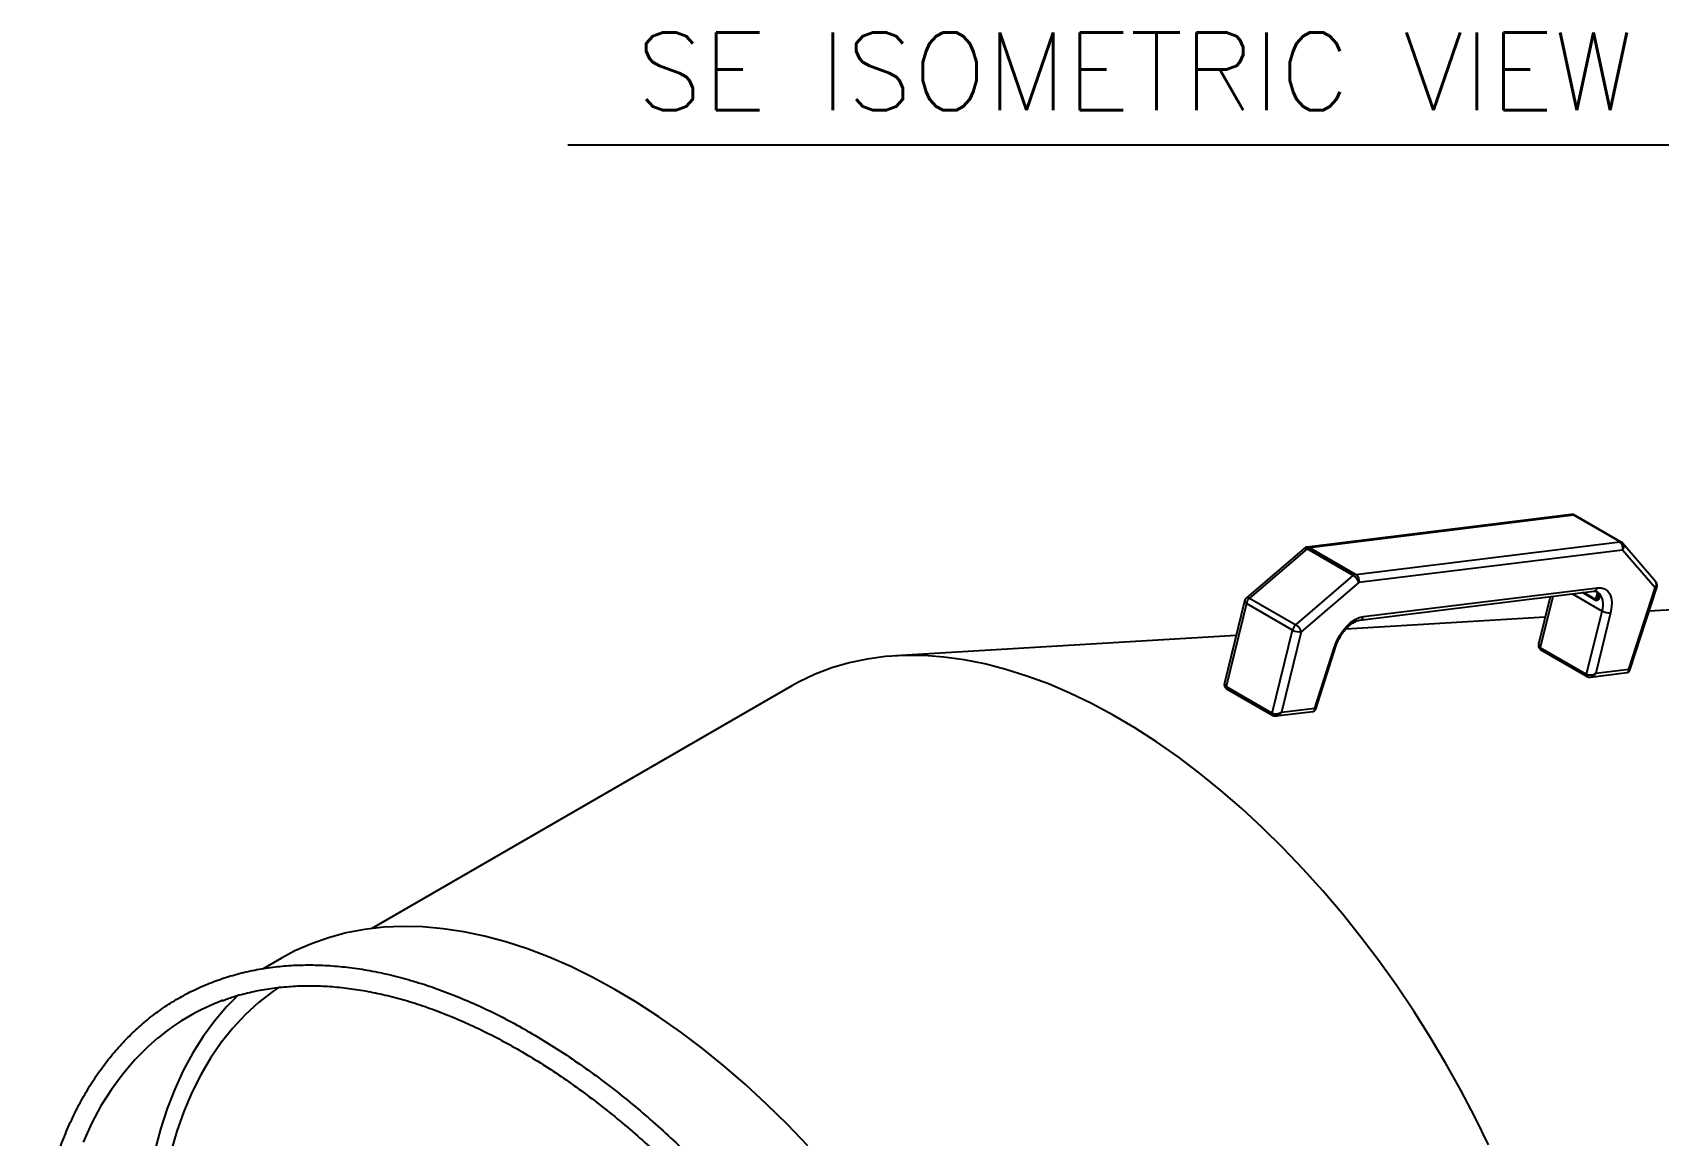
# Model space of a CAD drawing. Extents: x 2 to 136, y 1 to 99.
# Drawn here: x 78.57 to 94.24, y 77.63 to 88.26 of the extents above; entities that cross this region are included whole.
import ezdxf
from ezdxf.enums import TextEntityAlignment as Align

# ---------------------------------------------------------------- set-up
doc = ezdxf.new("R2010")
doc.units = 0
doc.header["$MEASUREMENT"] = 0
doc.layers.add('OBJECT', color=7, linetype='CONTINUOUS')
doc.styles.get("Standard").update_dxf_attribs({"font": 'SIMPLEX'})

msp = doc.modelspace()

# ---------------------------------------------------------------- linework, layer by layer
at = {"layer": 'OBJECT', "color": 1}
msp.add_line((83.732, 87.175), (94.695, 87.175), dxfattribs=at)
at = {"layer": 'OBJECT'}
for p, q in [((93.4, 83.613), (90.858, 83.298)), ((93.423, 83.608), (90.881, 83.293)), ((93.869, 83.35), (93.423, 83.608)), ((93.883, 83.348), (93.438, 83.605)), ((90.827, 83.284), (90.273, 82.811)), ((90.856, 83.281), (90.302, 82.807)), ((91.301, 83.024), (90.856, 83.281)), ((90.881, 83.293), (91.327, 83.036)), ((91.327, 83.036), (93.869, 83.35)), ((93.895, 83.271), (91.354, 82.957)), ((94.21, 82.905), (93.895, 83.271)), ((94.213, 82.969), (93.899, 83.335)), ((90.748, 82.55), (91.301, 83.024)), ((91.354, 82.957), (90.8, 82.483)), ((91.399, 82.629), (93.654, 82.908)), ((93.958, 82.123), (94.21, 82.905)), ((93.967, 82.113), (94.225, 82.911)), ((90.254, 82.779), (90.06, 81.989)), ((90.272, 82.757), (90.075, 81.957)), ((90.717, 82.5), (90.272, 82.757)), ((90.302, 82.807), (90.748, 82.55)), ((91.364, 82.594), (93.619, 82.873)), ((93.2, 82.821), (93.087, 82.363)), ((93.225, 82.824), (93.103, 82.331)), ((93.414, 82.848), (93.699, 82.683)), ((93.638, 82.786), (93.51, 82.86)), ((93.524, 82.861), (93.64, 82.794)), ((93.64, 82.794), (93.656, 82.853)), ((93.151, 82.623), (91.229, 82.509)), ((93.548, 82.074), (93.699, 82.683)), ((93.781, 82.666), (93.637, 82.083)), ((94.792, 82.72), (94.151, 82.682)), ((90.172, 82.446), (86.89, 82.251)), ((90.521, 81.7), (90.717, 82.5)), ((90.8, 82.483), (90.61, 81.709)), ((90.93, 81.748), (91.119, 82.337)), ((90.94, 81.739), (91.134, 82.343)), ((93.103, 82.331), (93.548, 82.074)), ((93.108, 82.309), (93.554, 82.052)), ((93.637, 82.083), (93.958, 82.123)), ((85.89, 81.961), (81.843, 79.625)), ((90.075, 81.957), (90.521, 81.7)), ((93.586, 82.046), (93.939, 82.09)), ((90.081, 81.935), (90.526, 81.678)), ((90.559, 81.672), (90.911, 81.715)), ((90.61, 81.709), (90.93, 81.748)), ((80.975, 79.34), (80.797, 79.237))]:
    msp.add_line(p, q, dxfattribs=at)
at = {"layer": 'OBJECT', "flags": 128}
for points in [[(90.856, 83.281), (90.848, 83.285), (90.84, 83.287), (90.834, 83.287), (90.829, 83.286), (90.827, 83.284)], [(93.654, 82.908), (93.691, 82.908), (93.723, 82.897), (93.751, 82.877), (93.772, 82.848), (93.786, 82.811), (93.792, 82.767), (93.791, 82.719), (93.781, 82.666)], [(94.21, 82.905), (94.217, 82.906), (94.222, 82.908), (94.224, 82.91), (94.225, 82.911)], [(90.254, 82.779), (90.254, 82.777), (90.255, 82.772), (90.259, 82.767), (90.264, 82.762), (90.272, 82.757)], [(90.302, 82.807), (90.294, 82.811), (90.287, 82.813), (90.28, 82.814), (90.275, 82.812), (90.273, 82.811)], [(91.119, 82.337), (91.14, 82.391), (91.167, 82.443), (91.2, 82.491), (91.237, 82.535), (91.276, 82.571), (91.318, 82.6), (91.359, 82.62), (91.399, 82.629)], [(91.134, 82.343), (91.134, 82.343), (91.131, 82.34), (91.126, 82.338), (91.119, 82.337)], [(92.605, 77.54), (92.476, 77.804), (92.338, 78.066), (92.194, 78.324), (92.042, 78.578), (91.884, 78.827), (91.72, 79.071), (91.55, 79.31), (91.375, 79.542), (91.194, 79.768), (91.008, 79.986), (90.819, 80.197), (90.625, 80.4), (90.428, 80.594), (90.227, 80.779), (90.025, 80.955), (89.82, 81.121), (89.613, 81.277), (89.405, 81.422), (89.196, 81.557), (88.987, 81.68), (88.778, 81.792), (88.57, 81.892), (88.363, 81.981), (88.157, 82.057), (87.953, 82.121), (87.751, 82.173), (87.553, 82.213), (87.357, 82.239), (87.166, 82.254), (86.978, 82.255), (86.795, 82.244), (86.617, 82.22), (86.444, 82.184), (86.277, 82.135), (86.116, 82.074), (85.962, 82), (85.89, 81.961)], [(86.044, 77.53), (85.848, 77.736), (85.648, 77.933), (85.445, 78.121), (85.239, 78.299), (85.031, 78.468), (84.821, 78.627), (84.61, 78.775), (84.399, 78.912), (84.187, 79.038), (83.975, 79.153), (83.763, 79.257), (83.552, 79.348), (83.343, 79.427), (83.136, 79.495), (82.931, 79.55), (82.729, 79.592), (82.53, 79.622), (82.335, 79.639), (82.143, 79.644), (81.956, 79.636), (81.774, 79.615), (81.598, 79.582), (81.426, 79.536), (81.261, 79.478), (81.102, 79.408), (80.975, 79.34)], [(80.559, 78.986), (80.444, 78.869), (80.327, 78.732), (80.218, 78.584), (80.118, 78.425), (80.027, 78.256), (79.945, 78.078), (79.872, 77.889), (79.808, 77.692), (79.754, 77.486)], [(80.957, 79.063), (80.889, 79.017), (80.753, 78.911), (80.625, 78.794), (80.505, 78.665), (80.393, 78.525), (80.29, 78.375), (80.195, 78.214), (80.109, 78.043), (80.032, 77.862), (79.965, 77.672), (79.907, 77.473)], [(79.782, 78.57), (79.685, 78.485), (79.56, 78.359), (79.443, 78.222), (79.334, 78.074), (79.234, 77.915), (79.143, 77.746), (79.061, 77.567)]]:
    msp.add_lwpolyline(points, dxfattribs=at)
at = {"layer": 'OBJECT'}
for centre, radius, start, end in [((93.408, 83.553), 0.06, 60.0027, 97.0478), ((93.404, 83.576), 0.0364, 58.9174, 96.4671), ((93.426, 83.585), 0.0229, 61.0744, 98.6301), ((90.866, 83.239), 0.06, 97.0478, 130.5515), ((90.89, 83.244), 0.0504, 100.0658, 132.844), ((90.862, 83.262), 0.0364, 58.9197, 96.4622), ((93.872, 83.328), 0.0229, 61.0744, 98.6301), ((93.827, 83.292), 0.0712, 342.8753, 54.7292), ((93.853, 83.296), 0.06, 40.6682, 60.0027), ((93.858, 83.305), 0.05, 317.6874, 36.7609), ((91.335, 82.987), 0.0504, 100.0658, 132.844), ((91.239, 82.921), 0.12, 17.6233, 58.9166), ((91.286, 82.978), 0.0712, 342.8736, 54.7308), ((93.61, 82.917), 0.0444, 281.0333, 348.9506), ((94.173, 82.939), 0.05, 317.6873, 36.7609), ((94.168, 82.93), 0.06, 344.1264, 40.6682), ((94.168, 82.93), 0.06, 342.1029, 344.1264), ((90.312, 82.765), 0.06, 130.5515, 166.2122), ((90.367, 82.733), 0.0987, 131.4523, 165.8226), ((93.675, 82.784), 0.0368, 164.0565, 177.7979), ((93.55, 82.746), 0.161, 337.1879, 49.4473), ((93.676, 82.854), 0.0181, 204.5451, 241.2137), ((91.355, 82.638), 0.0445, 281.629, 348.9103), ((93.766, 82.803), 0.137, 240.6859, 276.4598), ((90.813, 82.476), 0.0987, 131.4523, 165.8226), ((90.784, 82.619), 0.137, 240.6939, 276.6181), ((90.686, 82.447), 0.12, 17.6242, 58.9157), ((93.121, 82.324), 0.0194, 157.2637, 228.881), ((90.093, 81.95), 0.0193, 157.3645, 228.9224), ((93.566, 82.067), 0.0194, 157.2588, 228.9075), ((90.539, 81.692), 0.0193, 157.3596, 228.9489), ((81.166, 76.903), 2.166, 110.4544, 129.7078)]:
    msp.add_arc(centre, radius, start, end, dxfattribs=at)
for centre, major_axis, ratio, start_param, end_param in [((93.505, 82.666), (0.123, 0.218), 0.580523, 5.875852, 6.160887), ((93.15, 82.365), (0.0624, 0.0138), 0.62687, 2.841187, 3.742836), ((93.915, 82.147), (-0.0305, 0.0553), 0.535594, 2.930239, 3.986788), ((93.915, 82.147), (0.052, -0.0341), 0.072416, 0.019887, 0.666159), ((90.122, 81.991), (0.0624, 0.0138), 0.627506, 2.841144, 3.742255), ((93.595, 82.108), (0.0624, 0.0138), 0.62687, 3.742836, 5.313632), ((93.595, 82.108), (0.0355, 0.0561), 0.7376, 3.678565, 4.742021), ((90.567, 81.733), (0.0624, 0.0138), 0.627506, 3.742255, 5.313052), ((90.567, 81.733), (0.0354, 0.0561), 0.737907, 3.677929, 4.741264), ((90.888, 81.773), (-0.0306, 0.0553), 0.535092, 2.930124, 3.986673), ((90.888, 81.773), (0.0521, -0.0341), 0.071295, 0.019619, 0.666285)]:
    msp.add_ellipse(centre, major_axis=major_axis, ratio=ratio, start_param=start_param, end_param=end_param, dxfattribs=at)
for points, knots in [([(93.619, 82.873), (93.623, 82.873), (93.635, 82.874), (93.647, 82.872), (93.653, 82.868), (93.655, 82.867)], [0, 0, 0, 0, 0.260079, 0.790611, 1, 1, 1, 1]), ([(93.667, 82.838), (93.67, 82.83), (93.674, 82.813), (93.666, 82.795), (93.655, 82.785), (93.646, 82.783), (93.642, 82.784), (93.639, 82.785), (93.638, 82.786)], [0, 0, 0, 0, 0.313038, 0.645325, 0.841535, 0.909287, 0.979596, 1, 1, 1, 1]), ([(93.661, 82.83), (93.659, 82.824), (93.656, 82.812), (93.65, 82.8), (93.645, 82.795), (93.643, 82.794), (93.641, 82.794), (93.64, 82.794), (93.64, 82.794)], [0, 0, 0, 0, 0.414802, 0.78285, 0.889122, 0.934936, 0.977671, 1, 1, 1, 1]), ([(93.65, 82.861), (93.653, 82.858), (93.656, 82.853), (93.659, 82.847), (93.66, 82.846)], [0, 0, 0, 0, 0.790541, 1, 1, 1, 1]), ([(93.66, 82.846), (93.66, 82.846), (93.662, 82.841), (93.663, 82.836), (93.661, 82.832), (93.661, 82.83)], [0, 0, 0, 0, 0.0615684, 0.6334467, 1, 1, 1, 1]), ([(91.134, 82.343), (91.137, 82.352), (91.146, 82.378), (91.166, 82.42), (91.195, 82.468), (91.229, 82.511), (91.266, 82.546), (91.303, 82.572), (91.337, 82.589), (91.355, 82.593), (91.364, 82.594)], [0, 0, 0, 0, 0.069781, 0.205321, 0.341424, 0.477341, 0.612167, 0.745236, 0.87623, 1, 1, 1, 1]), ([(93.088, 82.364), (93.088, 82.362), (93.085, 82.355), (93.086, 82.34), (93.092, 82.324), (93.101, 82.314), (93.107, 82.31), (93.108, 82.309)], [0, 0, 0, 0, 0.090168, 0.391593, 0.660557, 0.922559, 1, 1, 1, 1]), ([(93.938, 82.09), (93.942, 82.091), (93.95, 82.092), (93.96, 82.1), (93.966, 82.108), (93.967, 82.113), (93.967, 82.114)], [0, 0, 0, 0, 0.274361, 0.596846, 0.914606, 1, 1, 1, 1]), ([(90.061, 81.99), (90.06, 81.988), (90.057, 81.98), (90.058, 81.966), (90.064, 81.949), (90.073, 81.94), (90.079, 81.936), (90.081, 81.935)], [0, 0, 0, 0, 0.0897912, 0.3915478, 0.6608325, 0.9231033, 1, 1, 1, 1]), ([(93.554, 82.052), (93.559, 82.05), (93.569, 82.045), (93.581, 82.046), (93.586, 82.046)], [0, 0, 0, 0, 0.547173, 1, 1, 1, 1]), ([(90.526, 81.678), (90.532, 81.675), (90.542, 81.671), (90.553, 81.672), (90.558, 81.672)], [0, 0, 0, 0, 0.547321, 1, 1, 1, 1]), ([(90.911, 81.716), (90.914, 81.716), (90.922, 81.718), (90.932, 81.725), (90.938, 81.733), (90.939, 81.738), (90.939, 81.739)], [0, 0, 0, 0, 0.273983, 0.596023, 0.913449, 1, 1, 1, 1]), ([(81.801, 68.86), (81.836, 68.828), (81.934, 68.734), (82.1, 68.586), (82.299, 68.418), (82.5, 68.259), (82.702, 68.109), (82.906, 67.968), (83.11, 67.838), (83.315, 67.717), (83.52, 67.606), (83.725, 67.507), (83.929, 67.417), (84.132, 67.339), (84.333, 67.271), (84.533, 67.215), (84.73, 67.17), (84.925, 67.137), (85.117, 67.115), (85.306, 67.104), (85.491, 67.105), (85.671, 67.118), (85.848, 67.142), (86.019, 67.177), (86.185, 67.224), (86.346, 67.281), (86.5, 67.35), (86.649, 67.43), (86.792, 67.521), (86.927, 67.622), (87.057, 67.733), (87.179, 67.855), (87.293, 67.986), (87.401, 68.128), (87.501, 68.279), (87.592, 68.439), (87.676, 68.608), (87.752, 68.785), (87.819, 68.971), (87.878, 69.165), (87.928, 69.367), (87.969, 69.576), (88.002, 69.791), (88.026, 70.013), (88.04, 70.241), (88.046, 70.474), (88.043, 70.712), (88.031, 70.955), (88.011, 71.202), (87.981, 71.453), (87.943, 71.706), (87.896, 71.963), (87.84, 72.222), (87.776, 72.482), (87.704, 72.744), (87.623, 73.007), (87.535, 73.269), (87.439, 73.532), (87.334, 73.794), (87.223, 74.055), (87.104, 74.315), (86.978, 74.572), (86.845, 74.827), (86.706, 75.078), (86.561, 75.326), (86.409, 75.57), (86.251, 75.81), (86.089, 76.045), (85.921, 76.275), (85.748, 76.498), (85.57, 76.716), (85.388, 76.927), (85.203, 77.131), (85.014, 77.328), (84.821, 77.517), (84.626, 77.698), (84.429, 77.871), (84.229, 78.035), (84.027, 78.19), (83.824, 78.335), (83.62, 78.471), (83.416, 78.597), (83.211, 78.713), (83.006, 78.819), (82.801, 78.914), (82.598, 78.998), (82.395, 79.072), (82.194, 79.134), (81.996, 79.185), (81.799, 79.225), (81.606, 79.253), (81.415, 79.27), (81.228, 79.275), (81.045, 79.269), (80.867, 79.251), (80.693, 79.222), (80.524, 79.181), (80.36, 79.129), (80.202, 79.066), (80.05, 78.992), (79.904, 78.908), (79.765, 78.812), (79.632, 78.707), (79.506, 78.59), (79.387, 78.464), (79.276, 78.328), (79.172, 78.182), (79.076, 78.027), (78.988, 77.863), (78.908, 77.69), (78.836, 77.508), (78.773, 77.318), (78.718, 77.121), (78.672, 76.916), (78.634, 76.704), (78.606, 76.486), (78.586, 76.261), (78.576, 76.031), (78.574, 75.795), (78.581, 75.555), (78.597, 75.31), (78.622, 75.061), (78.655, 74.809), (78.697, 74.554), (78.748, 74.297), (78.808, 74.037), (78.876, 73.776), (78.952, 73.514), (79.036, 73.251), (79.128, 72.988), (79.228, 72.725), (79.336, 72.464), (79.451, 72.203), (79.573, 71.945), (79.702, 71.689), (79.838, 71.436), (79.98, 71.185), (80.128, 70.939), (80.283, 70.697), (80.443, 70.459), (80.608, 70.227), (80.778, 70), (80.953, 69.779), (81.133, 69.564), (81.316, 69.356), (81.503, 69.156), (81.666, 68.991), (81.766, 68.894), (81.801, 68.86)], [0, 0, 0, 0, 0.003641, 0.010552, 0.017465, 0.02438, 0.031295, 0.038212, 0.04513, 0.052049, 0.05897, 0.06589, 0.072811, 0.079731, 0.08665, 0.093567, 0.10048, 0.107388, 0.11429, 0.121183, 0.128067, 0.13494, 0.141801, 0.14865, 0.155486, 0.162311, 0.169127, 0.175937, 0.182744, 0.18955, 0.19636, 0.203175, 0.209999, 0.216834, 0.223681, 0.230539, 0.23741, 0.244291, 0.251181, 0.258079, 0.264983, 0.271892, 0.278805, 0.28572, 0.292636, 0.299553, 0.306471, 0.313388, 0.320304, 0.327219, 0.334133, 0.341046, 0.347958, 0.354869, 0.361779, 0.368688, 0.375596, 0.382503, 0.38941, 0.396315, 0.403221, 0.410126, 0.417031, 0.423935, 0.43084, 0.437745, 0.444649, 0.451554, 0.45846, 0.465366, 0.472272, 0.479179, 0.486087, 0.492996, 0.499906, 0.506818, 0.51373, 0.520644, 0.527558, 0.534475, 0.541392, 0.548311, 0.55523, 0.562151, 0.569072, 0.575992, 0.582912, 0.58983, 0.596745, 0.603656, 0.610561, 0.617459, 0.624349, 0.631228, 0.638095, 0.644951, 0.651794, 0.658625, 0.665445, 0.672258, 0.679066, 0.685873, 0.69268, 0.699492, 0.706311, 0.71314, 0.71998, 0.726832, 0.733696, 0.740572, 0.747457, 0.754351, 0.761252, 0.768158, 0.775069, 0.781983, 0.788899, 0.795816, 0.802733, 0.80965, 0.816567, 0.823483, 0.830397, 0.837311, 0.844224, 0.851135, 0.858046, 0.864955, 0.871863, 0.878771, 0.885678, 0.892584, 0.89949, 0.906395, 0.9133, 0.920205, 0.927109, 0.934014, 0.940919, 0.947823, 0.954729, 0.961634, 0.96854, 0.975447, 0.982355, 0.989263, 0.996173, 1, 1, 1, 1]), ([(80.399, 78.927), (80.435, 78.941), (80.522, 78.973), (80.666, 79.011), (80.83, 79.043), (80.999, 79.064), (81.172, 79.074), (81.349, 79.073), (81.53, 79.06), (81.714, 79.036), (81.901, 79.001), (82.091, 78.955), (82.284, 78.898), (82.478, 78.83), (82.674, 78.751), (82.872, 78.661), (83.07, 78.562), (83.269, 78.451), (83.468, 78.331), (83.667, 78.201), (83.865, 78.061), (84.062, 77.911), (84.258, 77.753), (84.452, 77.586), (84.644, 77.41), (84.833, 77.226), (85.019, 77.035), (85.202, 76.835), (85.382, 76.629), (85.557, 76.416), (85.728, 76.197), (85.895, 75.972), (86.056, 75.742), (86.212, 75.507), (86.363, 75.267), (86.507, 75.023), (86.646, 74.776), (86.778, 74.525), (86.903, 74.272), (87.021, 74.017), (87.132, 73.76), (87.236, 73.502), (87.332, 73.244), (87.42, 72.986), (87.5, 72.727), (87.573, 72.47), (87.637, 72.215), (87.692, 71.961), (87.739, 71.709), (87.778, 71.461), (87.808, 71.216), (87.83, 70.974), (87.842, 70.738), (87.846, 70.505), (87.842, 70.279), (87.829, 70.057), (87.807, 69.842), (87.776, 69.634), (87.737, 69.432), (87.69, 69.238), (87.635, 69.051), (87.571, 68.872), (87.499, 68.702), (87.42, 68.54), (87.332, 68.387), (87.237, 68.243), (87.135, 68.108), (87.025, 67.984), (86.923, 67.882), (86.856, 67.826), (86.829, 67.804)], [0, 0, 0, 0, 0.010692, 0.025736, 0.040755, 0.055745, 0.070703, 0.085633, 0.100535, 0.115413, 0.130272, 0.145115, 0.159946, 0.174769, 0.189585, 0.204398, 0.219209, 0.23402, 0.24883, 0.263642, 0.278455, 0.293271, 0.308089, 0.322909, 0.337732, 0.352558, 0.367386, 0.382216, 0.397047, 0.411881, 0.426717, 0.441553, 0.456391, 0.47123, 0.486069, 0.500909, 0.515748, 0.530588, 0.545427, 0.560265, 0.575103, 0.589939, 0.604774, 0.619607, 0.634438, 0.649267, 0.664093, 0.678917, 0.693738, 0.708556, 0.723372, 0.738184, 0.752994, 0.767801, 0.782606, 0.797409, 0.812212, 0.827015, 0.84182, 0.856628, 0.871442, 0.886265, 0.9011, 0.91595, 0.930821, 0.945716, 0.960638, 0.975591, 0.990576, 1, 1, 1, 1])]:
    msp.add_open_spline(points, degree=3, knots=knots, dxfattribs=at)

# ---------------------------------------------------------------- texts
at = {"layer": 'OBJECT', "color": 1}
msp.add_text('SE ISOMETRIC VIEW', height=0.75, dxfattribs=at).set_placement((89.196, 87.507), align=Align.CENTER)

doc.saveas('drawing.dxf')
